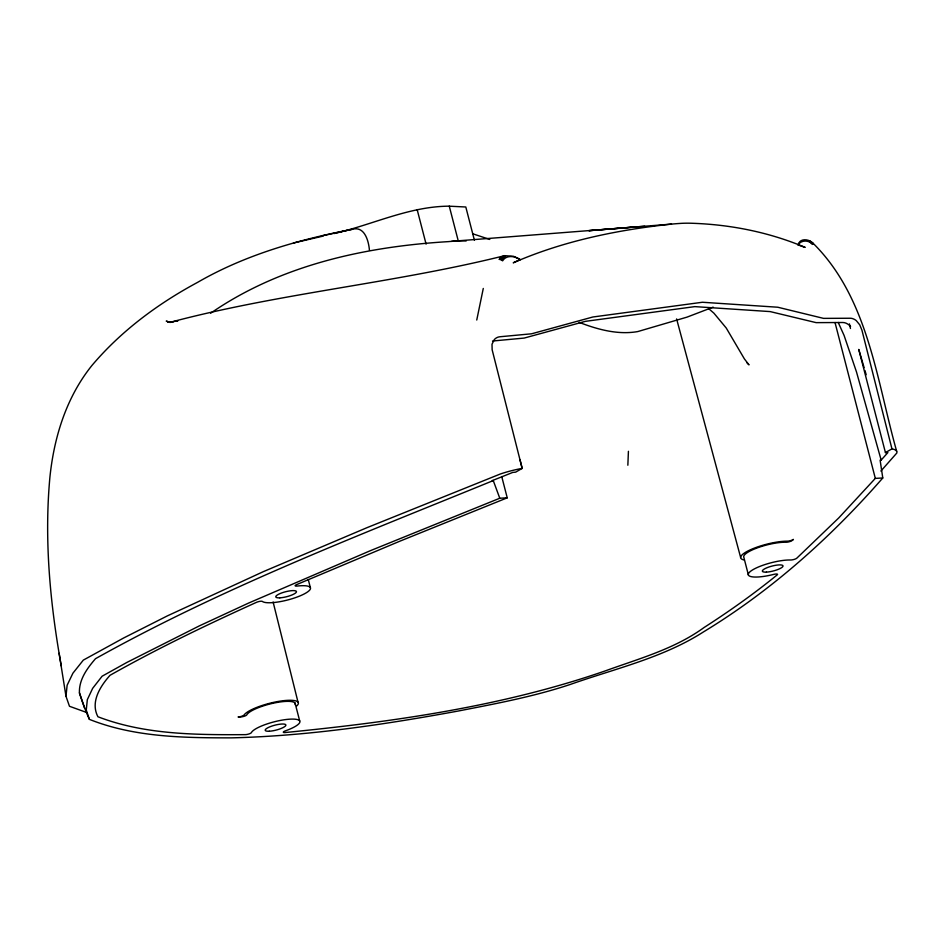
<?xml version="1.0" encoding="UTF-8"?>
<svg xmlns="http://www.w3.org/2000/svg" width="944" height="944" viewBox="0 0 944 944"><rect width="100%" height="100%" fill="white"/><g stroke="black" fill="none" stroke-linecap="round" stroke-linejoin="round"><path stroke-width="1.42" d="M627.854 465.227L628.421 451.303M850.45 328.488L849.423 323.898M864.126 367.688L858.757 349.422L885.437 452.613L887.867 452.601L881.153 460.082L880.115 460.141L882.782 477.983C830.732 537.537 771.189 590.802 703.445 631.925C662.983 657.874 615.122 668.6 570.223 684.471C533.797 696.601 496.06 703.646 458.454 710.985C383.429 724.756 307.626 736.06 231.256 737.866C183.632 737.854 134.272 737.276 89.397 719.363C85.408 710.797 82.364 701.852 79.426 692.872C78.907 679.503 87.19 668.352 95.486 658.7C222.501 587.664 358.826 535.508 493.264 480.579L499.777 498.231L507.235 497.83L501.736 476.578M86.824 712.543L69.478 706.277L65.986 696.283L67.13 685.261L72.912 673.202L83.32 660.116L123.688 637.967L167.525 615.807L263.411 571.616L366.827 527.743L500.332 473.994A37.642 8.921 -14.5 0 1 522.162 468.401L492.143 349.752L492.013 344.253L494.243 339.698A12.709 10.207 56.3 0 1 499.942 336.76L531.59 333.798L592.867 316.995L702.407 302.257L777.762 307.225L823.534 318.376L850.273 318.246A12.709 8.425 63 0 1 856.208 320.559L859.724 324.819L861.943 330.211L891.95 448.86A37.642 8.921 -14.5 0 1 896.8 453.037L880.894 471.056M476.755 320.028L483.281 288.451M170.18 322.459L166.227 321.113L170.357 322.376L167.666 322.069L172.964 321.987L170.486 322.223C280.368 293.006 394.38 283.235 504.674 255.659L513.607 256.32L520.203 259.612L513.229 262.821C562.258 241.381 615.051 230.419 668.022 224.471A319.709 277.088 50.4 0 1 681.981 223.315A319.709 181.095 65.9 0 1 691.279 223.244C730.326 224.46 769.148 232.189 805.173 247.399L798.093 244.921C799.733 237.794 808.89 238.915 812.949 243.127C868.303 297.797 876.539 379.842 896.647 451.22M798.093 244.921C801.22 239.634 809.043 240.047 812.76 244.437L809.35 241.428L811.167 241.971L809.209 240.932L812.949 243.127M882.782 477.983L875.324 478.384L838.756 517.926L796.76 558.223A3.776 0.897 -14.5 0 1 790.659 559.993A25.158 5.959 -14.5 0 0 750.126 571.651A25.158 5.959 -14.5 0 0 773.75 574.389A3.776 0.897 -14.5 0 1 777.266 574.825C753.949 593.823 729.393 611.24 704.082 627.5C674.571 648.988 639.147 658.605 605.293 670.889C502.137 706.584 393.188 721.877 284.958 732.556A3.776 0.897 -14.5 0 1 283.318 732.107A3.776 0.897 -14.5 0 1 285.477 730.821A25.158 5.959 -14.5 0 0 290.245 719.151A25.158 5.959 -14.5 0 0 251.375 732.615A3.776 0.897 -14.5 0 1 249.027 733.925A3.776 0.897 -14.5 0 1 245.357 734.644C195.868 734.892 144.786 734.751 97.928 716.756C90.14 702.006 100.288 686.241 110.035 675.29C157.542 648.445 206.783 624.834 256.473 602.343A3.776 0.897 -14.5 0 1 262.361 601.411A25.158 5.959 -14.5 0 0 301.219 595.381A25.158 5.959 -14.5 0 0 297.089 586.071A3.776 0.897 -14.5 0 1 296.522 584.655L400.055 541.113L507.235 497.83M210.618 313.231C280.344 265.075 364.95 246.667 448.306 241.629A352.608 323.745 41.1 0 1 458.253 240.909A352.454 160.114 68.4 0 1 463.244 240.838L466.124 241.015M885.437 452.613L891.95 448.86M499.777 498.231L370.402 550.671L248.602 603.063L199.29 625.907L126.933 662.405L102.117 676.211L92.642 688.353L87.32 699.669L86.258 710.041L89.397 719.363M504.674 255.659L501.807 256.792L499.081 259.329A3.658 1.451 30.2 0 1 502.609 260.827C506.244 254.668 515.176 256.001 520.203 259.612M713.145 307.13L687.031 317.125L637.778 331.568C617.919 335.073 597.611 329.48 579.156 322.364M334.152 233.534C372.526 224.778 408.776 206.453 448.931 206.17L465.805 206.996L474.395 240.189M369.423 250.125C368.667 241.157 364.714 225.805 352.383 229.286C298.741 239.623 245.216 254.821 197.638 282.339C157.908 303.697 121.092 330.966 91.875 365.54C66.304 397.412 54.056 437.084 49.902 477.239C44.073 540.287 50.15 603.83 61.289 665.957M293.454 242.997L322.919 236.142M321.397 236L352.383 229.286M170.486 322.223L177.991 320.736L175.737 321.184M492.544 341.02L524.191 338.07L585.292 321.361L694.831 306.623L770.186 311.591L816.135 322.636L842.874 322.506A12.685 8.413 63 0 1 850.579 326.471M634.663 227.032L588.879 230.678L671.503 224.117M644.728 226.241L451.61 241.345M493.264 480.579L492.225 480.638L512.769 472.413L515.648 472.153L522.162 468.401L520.002 459.775M473.145 233.923L489.794 239.446M708.59 308.582L713.924 313.184L726.243 328.028L744.403 358.909L749.017 364.868L747.046 362.944M838.237 322.47L844.101 335.486L856.491 371.948L881.153 460.082M79.426 692.872L84.559 707.965M864.952 370.496L866.191 374.709M676.612 318.93L740.639 557.444M835.027 322.553L875.324 478.384M748.427 575.085L743.837 557.338A25.158 5.959 -14.5 0 1 758.008 547.626A25.158 5.959 -14.5 0 1 786.069 542.245A3.776 0.897 -14.5 0 0 792.169 540.475L793.397 539.39A3.776 0.897 -14.5 0 1 787.414 541.16A28.296 6.702 -14.5 0 0 751.341 549.361A28.296 6.702 -14.5 0 0 744.297 560.004M449.261 206.134L458.253 240.885M417.154 209.568L426.098 244.154M308.263 579.522L310.387 587.711M295.083 703.115L299.673 720.862M273.111 602.001L297.997 702.135M65.986 696.283L59.118 653.272M296.864 705.841A28.296 6.702 -14.5 0 0 278.268 701.439A28.296 6.702 -14.5 0 0 244.071 714.997A3.776 0.897 -14.5 0 1 238.065 716.968L240.767 716.897A3.776 0.897 -14.5 0 0 244.437 716.177A3.776 0.897 -14.5 0 0 246.785 714.868A25.158 5.959 -14.5 0 1 274.079 703.032A25.158 5.959 -14.5 0 1 295.177 704.684M500.285 257.924L500.202 258.644L502.173 257.016L500.285 257.924M503.317 257.712L502.385 259.718L500.934 258.892L504.851 256.249L501.689 259.27L502.739 257.299L503.836 258.196L505.264 256.638L503.317 257.712M279.849 597.835A10.691 2.537 -14.5 0 0 296.404 592.053A10.691 2.537 -14.5 0 0 282.067 592.808A10.691 2.537 -14.5 0 0 279.849 597.835M766.422 572.123A10.691 2.537 -14.5 0 0 782.965 566.329A10.691 2.537 -14.5 0 0 768.64 567.096A10.691 2.537 -14.5 0 0 766.422 572.123M269.276 731.234A10.691 2.537 -14.5 0 0 285.82 725.452A10.691 2.537 -14.5 0 0 271.494 726.207A10.691 2.537 -14.5 0 0 269.276 731.234"/></g></svg>
